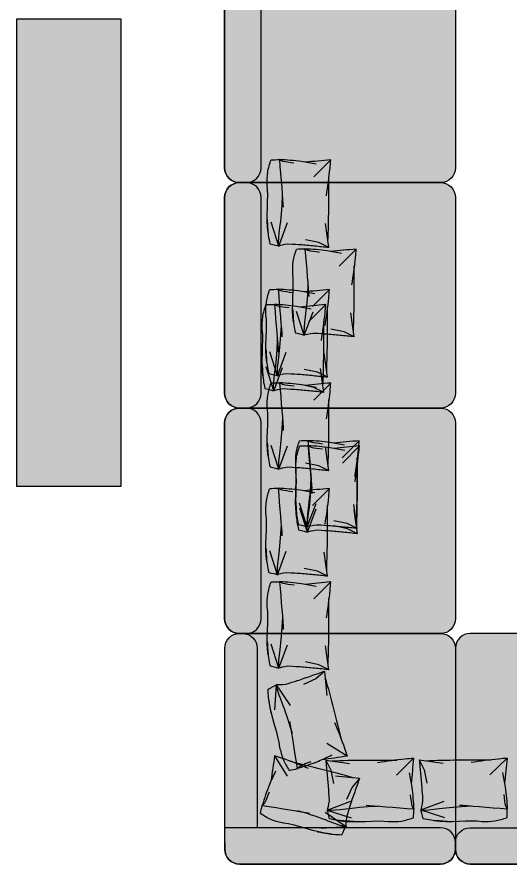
# Model space of a CAD drawing. Header units: millimetres. Extents: x -1 to 5416, y -1238 to 1407.
# Drawn here: x 386.451 to 388.588, y 1385.478 to 1389.153 of the extents above; entities that cross this region are included whole.
import ezdxf

# ---------------------------------------------------------------- set-up
doc = ezdxf.new("R2010")
doc.units = ezdxf.units.MM
doc.header["$MEASUREMENT"] = 0
doc.layers.add('A-FURN', color=32, linetype='Continuous')
doc.layers.add('H-BLOCKS', color=7, linetype='Continuous', true_color=0xffffff)

# ---------------------------------------------------------------- blocks, each defined once
blk = doc.blocks.new('*U31')
at = {"layer": 'H-BLOCKS'}
h = blk.add_hatch(color=256, dxfattribs=at)
h.dxf.hatch_style = 1
h.paths.add_polyline_path([(-0.403, 0, 0.414214), (-0.467, -0.064), (-0.467, -0.9361, 0.414214), (-0.403, -1.0001), (0.369, -1.0001, 0.414214), (0.433, -0.9361), (0.433, -0.064, 0.414214), (0.369, 0)])
for points in [[(0.369, 0), (-0.403, 0, 0.414214), (-0.467, -0.064), (-0.467, -0.9361, 0.414214), (-0.403, -1.0001), (0.369, -1.0001, 0.414214), (0.433, -0.9361), (0.433, -0.064, 0.414214)], [(-0.403, 0), (0.369, 0, -0.414214), (0.433, -0.064), (0.433, -0.0935, -0.414214), (0.369, -0.1575), (-0.403, -0.1575, -0.414214), (-0.467, -0.0935), (-0.467, -0.064, -0.414214)]]:
    blk.add_lwpolyline(points, format="xyb", close=True)
blk = doc.blocks.new('*U32')
at = {"layer": 'H-BLOCKS'}
h = blk.add_hatch(color=256, dxfattribs=at)
h.dxf.hatch_style = 1
h.paths.add_polyline_path([(-0.4034, -0.9361, 0.414214), (-0.3394, -1.0001), (0.5323, -1.0001, 0.414214), (0.5963, -0.9361), (0.5963, -0.064, 0.414214), (0.5323, 0), (-0.3394, 0, 0.414214), (-0.4034, -0.064)])
for points in [[(0.5323, 0), (-0.3394, 0, 0.414214), (-0.4034, -0.064), (-0.4034, -0.9361, 0.414214), (-0.3394, -1.0001), (0.5323, -1.0001, 0.414214), (0.5963, -0.9361), (0.5963, -0.064, 0.414214)], [(-0.3394, -1.0001), (-0.3267, -1.0001, 0.414214), (-0.2627, -0.9361), (-0.2627, -0.1575), (-0.4034, -0.1575), (-0.4034, -0.9361, 0.414214)]]:
    blk.add_lwpolyline(points, format="xyb", close=True)
blk.add_lwpolyline([(-0.4034, -0.0935), (-0.4034, -0.064, -0.414214), (-0.3394, 0), (0.5323, 0, -0.414214), (0.5963, -0.064), (0.5963, -0.0935, -0.414214), (0.5323, -0.1575), (-0.3394, -0.1575)], format="xyb")
blk = doc.blocks.new('*U33')
at = {"layer": 'H-BLOCKS'}
h = blk.add_hatch(color=256, dxfattribs=at)
h.dxf.hatch_style = 1
h.paths.add_polyline_path([(-0.4809, 0, 0.414214), (-0.5449, -0.064), (-0.5449, -0.9361, 0.414214), (-0.4809, -1.0001), (0.369, -1.0001, 0.414214), (0.433, -0.9361), (0.433, -0.064, 0.414214), (0.369, 0)])
for points in [[(0.369, 0), (-0.4809, 0, 0.414214), (-0.5449, -0.064), (-0.5449, -0.9361, 0.414214), (-0.4809, -1.0001), (0.369, -1.0001, 0.414214), (0.433, -0.9361), (0.433, -0.064, 0.414214)], [(-0.4809, 0), (0.369, 0, -0.414214), (0.433, -0.064), (0.433, -0.0935, -0.414214), (0.369, -0.1575), (-0.4809, -0.1575, -0.414214), (-0.5449, -0.0935), (-0.5449, -0.064, -0.414214)]]:
    blk.add_lwpolyline(points, format="xyb", close=True)
blk = doc.blocks.new('*U13')
at = {"layer": 'H-BLOCKS'}
h = blk.add_hatch(color=256, dxfattribs=at)
h.dxf.hatch_style = 1
edge = h.paths.add_edge_path()
edge.add_spline(control_points=[(0.0239, -0.0626), (-0.0839, -0.0584), (-0.1344, -0.0439), (-0.1739, -0.0474)], knot_values=[0.231672, 0.231672, 0.231672, 0.231672, 0.473656, 0.473656, 0.473656, 0.473656], degree=3, periodic=0)
edge.add_spline(control_points=[(-0.1739, -0.0474), (-0.1716, -0.0516), (-0.1687, -0.0682), (-0.1658, -0.0847)], knot_values=[0, 0, 0, 0, 0.078145, 0.078145, 0.078145, 0.078145], degree=3, periodic=0)
edge.add_spline(control_points=[(-0.1658, -0.0847), (-0.1675, -0.1126), (-0.1688, -0.1272), (-0.1685, -0.1339)], knot_values=[0.363931, 0.363931, 0.363931, 0.363931, 0.423703, 0.423703, 0.423703, 0.423703], degree=3, periodic=0)
edge.add_spline(control_points=[(-0.1685, -0.1338), (-0.1703, -0.1538), (-0.1737, -0.1933), (-0.1776, -0.2327), (-0.1796, -0.2522)], knot_values=[0, 0, 0, 0, 0.060184, 0.118837, 0.118837, 0.118837, 0.118837], degree=3, periodic=0)
edge.add_line((-0.1796, -0.2522), (-0.1546, -0.2486))
edge.add_spline(control_points=[(-0.1546, -0.2486), (-0.0698, -0.2522), (0.0152, -0.2519), (0.1001, -0.2515)], knot_values=[0.108062, 0.108062, 0.108062, 0.108062, 0.362818, 0.362818, 0.362818, 0.362818], degree=3, periodic=0)
edge.add_spline(control_points=[(0.1001, -0.2515), (0.1151, -0.2534), (0.1416, -0.2564), (0.1682, -0.2583), (0.1796, -0.2591)], knot_values=[0.067976, 0.067976, 0.067976, 0.067976, 0.113401, 0.147843, 0.147843, 0.147843, 0.147843], degree=3, periodic=0)
edge.add_spline(control_points=[(0.1796, -0.2591), (0.1762, -0.2243), (0.1729, -0.1896), (0.1695, -0.1549)], knot_values=[0, 0, 0, 0, 0.104637, 0.104637, 0.104637, 0.104637], degree=3, periodic=0)
edge.add_spline(control_points=[(0.1695, -0.1549), (0.1704, -0.1498), (0.1759, -0.115), (0.1781, -0.0797), (0.1801, -0.0496)], knot_values=[0.045196, 0.045196, 0.045196, 0.045196, 0.060717, 0.151107, 0.151107, 0.151107, 0.151107], degree=3, periodic=0)
edge.add_spline(control_points=[(0.1801, -0.0496), (0.1272, -0.0538), (0.0657, -0.0593), (0.0239, -0.0626)], knot_values=[0.166377, 0.166377, 0.166377, 0.166377, 0.293159, 0.293159, 0.293159, 0.293159], degree=3, periodic=0)
edge.add_spline(control_points=[(0.0239, -0.0626), (0.0071, -0.064), (-0.0066, -0.065), (-0.0152, -0.0654)], knot_values=[0.293159, 0.293159, 0.293159, 0.293159, 0.344152, 0.344152, 0.344152, 0.344152], degree=3, periodic=0)
edge = h.paths.add_edge_path()
edge.add_spline(control_points=[(-0.1739, -0.0474), (-0.1344, -0.0439), (-0.0839, -0.0584), (0.0239, -0.0626)], knot_values=[0.231672, 0.231672, 0.231672, 0.231672, 0.473656, 0.473656, 0.473656, 0.473656], degree=3, periodic=0)
edge.add_spline(control_points=[(0.0239, -0.0626), (0.0657, -0.0593), (0.1272, -0.0538), (0.1801, -0.0496)], knot_values=[0.166377, 0.166377, 0.166377, 0.166377, 0.293159, 0.293159, 0.293159, 0.293159], degree=3, periodic=0)
edge.add_spline(control_points=[(0.1801, -0.0496), (0.1798, -0.0381), (0.1796, -0.0266), (0.1792, -0.0152)], knot_values=[0.116749, 0.116749, 0.116749, 0.116749, 0.151107, 0.151107, 0.151107, 0.151107], degree=3, periodic=0)
edge.add_spline(control_points=[(0.1792, -0.0152), (0.1625, -0.0097), (0.1293, 0.0011), (0.0944, 0.0006), (0.0771, 0.0003)], knot_values=[0, 0, 0, 0, 0.052319, 0.103836, 0.103836, 0.103836, 0.103836], degree=3, periodic=0)
edge.add_spline(control_points=[(0.0771, 0.0003), (0.0414, -0.0054), (-0.0149, 0.0006), (-0.0657, 0.0003)], knot_values=[0.18139, 0.18139, 0.18139, 0.18139, 0.374151, 0.374151, 0.374151, 0.374151], degree=3, periodic=0)
edge.add_spline(control_points=[(-0.0657, 0.0003), (-0.0838, -0.0015), (-0.1019, -0.0018), (-0.1198, -0.0036)], knot_values=[0, 0, 0, 0, 0.054053, 0.054053, 0.054053, 0.054053], degree=3, periodic=0)
edge.add_spline(control_points=[(-0.1198, -0.0036), (-0.1234, -0.0039), (-0.1384, -0.0057), (-0.1532, -0.0089), (-0.1645, -0.0115)], knot_values=[0.054053, 0.054053, 0.054053, 0.054053, 0.065004, 0.099522, 0.099522, 0.099522, 0.099522], degree=3, periodic=0)
edge.add_spline(control_points=[(-0.1645, -0.0115), (-0.168, -0.0276), (-0.1715, -0.0434), (-0.1739, -0.0474)], knot_values=[0.001613, 0.001613, 0.001613, 0.001613, 0.078145, 0.078145, 0.078145, 0.078145], degree=3, periodic=0)
at = {"extrusion": (0, 0, -1)}
for p, q in [((-0.1739, -0.0474), (-0.0762, -0.0157)), ((-0.1739, -0.0474), (-0.0776, -0.0832)), ((-0.1591, -0.2108), (-0.1481, -0.1565)), ((0.1796, -0.2591), (0.1097, -0.19)), ((-0.1796, -0.2522), (-0.1591, -0.2108)), ((-0.1796, -0.2522), (-0.0817, -0.2382))]:
    blk.add_line(p, q, dxfattribs=at)
for points, knots in [([(-0.0657, 0.0003), (-0.0875, -0.0018), (-0.1208, -0.0018), (-0.1532, -0.0089), (-0.1645, -0.0115)], [0, 0, 0, 0, 0.06500412, 0.09952201, 0.09952201, 0.09952201, 0.09952201]), ([(0.0771, 0.0003), (0.0944, 0.0006), (0.1293, 0.0011), (0.1625, -0.0097), (0.1792, -0.0152)], [0, 0, 0, 0, 0.0515172, 0.1038359, 0.1038359, 0.1038359, 0.1038359]), ([(0.1657, -0.1091), (0.1679, -0.0913), (0.171, -0.0657), (0.1751, -0.0575), (0.1801, -0.0496)], [0, 0, 0, 0, 0.0833008, 0.1196369, 0.1196369, 0.1196369, 0.1196369])]:
    blk.add_open_spline(points, degree=3, knots=knots)
for points in [[(-0.1199, -0.0036), (-0.0606, 0.0068), (0.0278, -0.0076), (0.0772, 0.0003)], [(-0.1645, -0.0115), (-0.168, -0.0276), (-0.1715, -0.0434), (-0.1739, -0.0474)], [(0.1792, -0.0152), (0.1796, -0.0266), (0.1798, -0.0381), (0.1801, -0.0496)], [(-0.1739, -0.0474), (-0.1332, -0.0438), (-0.0809, -0.0592), (0.0336, -0.063)], [(-0.1658, -0.0847), (-0.1687, -0.0682), (-0.1716, -0.0516), (-0.1739, -0.0474)], [(0.1801, -0.0496), (0.1059, -0.0555), (0.0149, -0.0639), (-0.0152, -0.0654)], [(-0.1685, -0.1339), (-0.1688, -0.1272), (-0.1675, -0.1126), (-0.1658, -0.0847)], [(-0.1546, -0.2486), (-0.066, -0.2523), (0.0227, -0.2519), (0.1115, -0.2514)]]:
    blk.add_open_spline(points, degree=3)
for points in [[(0.1611, -0.1993), (0.1719, -0.1396), (0.1801, -0.0496)], [(-0.1796, -0.2522), (-0.1739, -0.1938), (-0.1685, -0.1338)], [(0.1796, -0.2591), (0.1695, -0.1549)], [(0.0328, -0.2419), (0.1453, -0.2564), (0.1796, -0.2591)]]:
    blk.add_spline(points, degree=3)
blk = doc.blocks.new('*U34')
at = {"layer": 'H-BLOCKS'}
h = blk.add_hatch(color=256, dxfattribs=at)
h.dxf.hatch_style = 1
h.paths.add_polyline_path([(-0.7766, 0, 0.414214), (-0.8406, -0.064), (-0.8406, -0.9361, 0.414214), (-0.7766, -1.0001), (0.369, -1.0001, 0.414214), (0.433, -0.9361), (0.433, -0.064, 0.414214), (0.369, 0)])
for points in [[(0.369, 0), (-0.7766, 0, 0.414214), (-0.8406, -0.064), (-0.8406, -0.9361, 0.414214), (-0.7766, -1.0001), (0.369, -1.0001, 0.414214), (0.433, -0.9361), (0.433, -0.064, 0.414214)], [(-0.7766, 0), (0.369, 0, -0.414214), (0.433, -0.064), (0.433, -0.0935, -0.414214), (0.369, -0.1575), (-0.7766, -0.1575, -0.414214), (-0.8406, -0.0935), (-0.8406, -0.064, -0.414214)]]:
    blk.add_lwpolyline(points, format="xyb", close=True)
blk = doc.blocks.new('*U71')
at = {"layer": 'H-BLOCKS'}
h = blk.add_hatch(color=256, dxfattribs=at)
h.dxf.hatch_style = 1
h.paths.add_polyline_path([(2.0288, -0.45), (2.0288, 0), (0, 0), (0, -0.45)])
blk.add_lwpolyline([(0, 0), (0, -0.45), (2.0288, -0.45), (2.0288, 0)], close=True)

msp = doc.modelspace()

# ---------------------------------------------------------------- block references
at = {"layer": 'A-FURN', "xscale": -1}
for name, p, rotation in [('*U34', (387.3509, 1388.8669), 90), ('*U71', (386.4509, 1389.1445), 90), ('*U33', (387.3509, 1387.8891), 90), ('*U33', (387.3509, 1386.9112), 90), ('*U32', (387.7546, 1385.4781), 180)]:
    msp.add_blockref(name, p, dxfattribs=dict(at, rotation=rotation))
at = {"layer": 'A-FURN'}
for p, xscale, yscale, zscale, rotation in [((387.5353, 1388.3432), 1.059796426600328, 1.059796426600328, 1.059796426600328, 89.86859218386414), ((387.6459, 1387.9561), 1.059796426600328, 1.059796426600328, 1.059796426600328, 89.86859218386414), ((387.5299, 1387.7807), 1.059796426600328, 1.059796426600328, 1.059796426600328, 89.86859218386414), ((387.5137, 1387.7151), 1.059796426600328, 1.059796426600328, 1.059796426600328, 89.86859218386414), ((387.5358, 1387.3751), 1.059796426600328, 1.059796426600328, 1.059796426600328, 89.86859218386414), ((387.6589, 1387.1247), 1.059796426600328, 1.059796426600328, 1.059796426600328, 89.86859218386414), ((387.6595, 1387.102), 1.059796426600328, 1.059796426600328, 1.059796426600328, 89.86859218386414), ((387.5299, 1386.9177), 1.059796426600328, 1.059796426600328, 1.059796426600328, 89.86859218386414), ((387.5358, 1386.5121), 1.059796426600328, 1.059796426600328, 1.059796426600328, 89.86859218386414), ((387.5697, 1386.0647), -1.05979642660033, 1.059796426600329, 1.059796426600329, 103.9372852930732), ((387.686, 1385.6356), 1.059796426600329, 1.059796426600329, 1.059796426600329, 166.0627396236579), ((387.9797, 1385.6626), -1.059796426600328, 1.059796426600328, 1.059796426600328, 180.131432732867), ((388.3848, 1385.6631), -1.059796426600328, 1.059796426600328, 1.059796426600328, 180.131432732867)]:
    msp.add_blockref('*U13', p, dxfattribs=dict(at, xscale=xscale, yscale=yscale, zscale=zscale, rotation=rotation))
at = {"layer": 'A-FURN', "rotation": 180}
msp.add_blockref('*U31', (388.7839, 1385.4781), dxfattribs=at)

doc.saveas('drawing.dxf')
